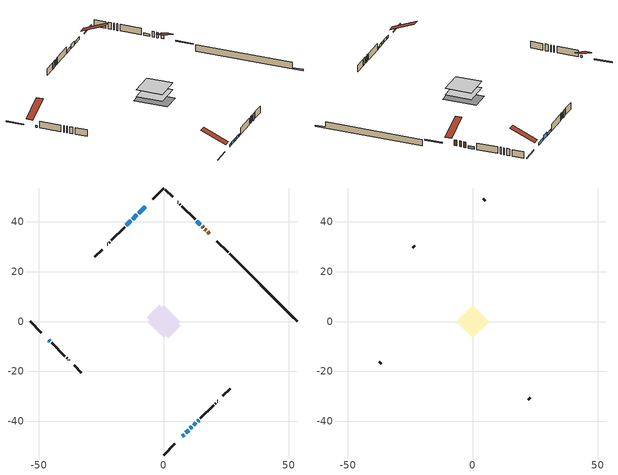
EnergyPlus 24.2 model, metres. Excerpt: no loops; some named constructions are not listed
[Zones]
conditioned space
 floor adiabatic (AdiabaticFloorConstruction): -6.53,0 0,6.53 6.53,0 0,-6.53 z1.25
 floor foundation (Slab1 construction): -6.76,1.77 -1.77,6.76 6.76,-1.77 1.77,-6.76 z-1.11
 wall outside (RimJoist1 construction): 0,-53.43 4.46,-48.97 / -53.43,0 -48.97,-4.46 / 0,53.43 -4.46,48.97 / 25.72,27.71 21.26,32.17 z1.25:1.55
 wall outside (AdiabaticWallConstruction 1): 18.25,35.18 17.59,35.84 / 16.93,36.5 16.46,36.96 / 15.81,37.62 15.34,38.09 z1.25:3.28
 wall outside (AdiabaticWallConstruction): -45.96,-7.47 -45.54,-7.89 / 13.55,-39.88 13.97,-39.46 z1.25:1.84; -7.47,45.95 -10.1,43.33 / 7.47,-45.95 8.19,-45.24 / 14.69,38.74 13.25,40.18 z1.25:2.11; -10.75,42.68 -12.48,40.95 z1.25:2.72; -13.13,40.29 -15,38.43 / 10.62,-42.81 11.3,-42.12 z1.25:2.17; 8.85,-44.58 9.96,-43.46 / 11.96,-41.47 12.89,-40.53 z1.25:2.22
 wall outside (Wall1 construction): 14.62,-38.81 19.94,-33.49 / -44.88,-8.55 -39.56,-13.87 / -15.66,37.77 -20.98,32.45 / 12.59,40.84 7.27,46.16 z1.25:3.69
 wall outside (Wall2 construction): 20.6,-32.83 20.79,-32.64 / -38.91,-14.52 -38.71,-14.72 / -21.63,31.79 -21.83,31.6 / 6.62,46.81 6.42,47.01 z1.25:3.69
 wall outside (Wall3 construction): 21.45,-31.98 21.52,-31.91 / -38.06,-15.37 -37.99,-15.44 / -22.48,30.94 -22.55,30.88 / 5.77,47.66 5.7,47.73 z1.25:3.69
 wall outside (Wall5 construction): 23.61,-29.81 26.56,-26.87 / -35.89,-17.54 -32.95,-20.48 / -24.65,28.78 -27.59,25.84 / 3.6,49.83 0.66,52.77 z1.25:3.69
 wall foundation (FoundationWall1 construction): 26.38,27.05,-1.11 26.38,27.05,1.25 50.72,2.7,1.25 50.72,2.7,-0.62 53.43,0,-0.62 53.43,0,-1.11
 window (WindowConstruction 5): -45.95,-7.47 -45.54,-7.89 z1.25:1.84
 window (WindowConstruction 7): -7.47,45.95 -10.1,43.33 z1.25:2.11
 window (WindowConstruction 8): 7.47,-45.95 8.19,-45.24 z1.25:2.11
 window (WindowConstruction): -10.75,42.68 -12.48,40.95 z1.25:2.72
 window (WindowConstruction 1): -13.13,40.29 -15,38.43 z1.25:2.16
 window (WindowConstruction 2): 8.85,-44.58 9.96,-43.47 z1.25:2.22
 window (WindowConstruction 3): 10.62,-42.81 11.3,-42.12 z1.25:2.16
 window (WindowConstruction 4): 11.96,-41.47 12.89,-40.53 z1.25:2.22
 window (WindowConstruction 9): 13.55,-39.88 13.96,-39.46 z1.25:1.84
 window (WindowConstruction 6): 14.68,38.74 13.25,40.18 z1.25:2.11
 door (Door): 18.25,35.18 17.59,35.84 z1.25:3.28
 door (Door 1): 16.93,36.5 16.47,36.96 z1.25:3.28
 door (Door 2): 15.81,37.62 15.34,38.09 z1.25:3.28
 ceiling adiabatic (AdiabaticFloorConstruction): 0,-6.53 6.53,0 0,6.53 -6.53,0 z1.25
attic - vented
 floor to conditioned space (Floor1 construction Reversed): -6.53,0 0,6.53 6.53,0 0,-6.53 z3.69
 wall outside (Wall4 construction): 22.17,-31.25 22.96,-30.47 / -37.33,-16.1 -36.55,-16.88 / -23.21,30.22 -23.99,29.43 / 5.04,48.39 4.26,49.17 z1.25:3.69
 roof outside (Roof1 construction): 6.82,-46.61,3.69 0.55,-40.34,7.38 -1.15,-42.04,7.38 5.12,-48.31,3.69; -46.61,-6.82,3.69 -40.34,-0.55,7.38 -42.04,1.15,7.38 -48.31,-5.12,3.69; -6.82,46.61,3.69 -0.55,40.34,7.38 1.15,42.04,7.38 -5.12,48.31,3.69; 18.9,34.52,3.69 12.64,28.25,7.38 14.33,26.56,7.38 20.6,32.83,3.69
[Material] Roughness=Rough; Thermal Absorptance=0.9
Name | Thickness {m} | Conductivity {W/m-K} | Density {kg/m3} | Specific Heat {J/kg-K} | Solar Absorptance | Visible Absorptance
ceiling loosefill ins | 0.254 | 0.0480833 | 16.02 | 1046.75 | 0.7 | 0.7
ceiling stud and cavity | 0.1397 | 0.148017 | 65.682 | 1177.47 | 0.7 | 0.7
gypsum board | 0.0127 | 0.160291 | 801 | 837.4 | 0.6 | 0.6
[Construction]
Floor1 construction: ceiling loosefill ins, ceiling stud and cavity, gypsum board
[EnergyManagementSystem:OutputVariable] Type of Data in Variable=Summed; Update Frequency=ZoneTimestep; Units=J
Name | EMS Variable | EMS Program or Subroutine
Energy Management System Output Variable 18 | loads_htg_infil | component_loads_program
Energy Management System Output Variable 19 | loads_htg_natvent | component_loads_program
Energy Management System Output Variable 20 | loads_htg_mechvent | component_loads_program
Energy Management System Output Variable 21 | loads_htg_whf | component_loads_program
Energy Management System Output Variable 22 | loads_htg_ducts | component_loads_program
Energy Management System Output Variable 23 | loads_htg_intgains | component_loads_program
Energy Management System Output Variable 24 | loads_htg_lighting | component_loads_program
Energy Management System Output Variable 25 | loads_clg_roofs | component_loads_program
Energy Management System Output Variable 26 | loads_clg_ceilings | component_loads_program
Energy Management System Output Variable 27 | loads_clg_walls | component_loads_program
Energy Management System Output Variable 28 | loads_clg_rim_joists | component_loads_program
Energy Management System Output Variable 29 | loads_clg_foundation_walls | component_loads_program
Energy Management System Output Variable 30 | loads_clg_doors | component_loads_program
Energy Management System Output Variable 31 | loads_clg_windows_conduction | component_loads_program
Energy Management System Output Variable 32 | loads_clg_windows_solar | component_loads_program
Energy Management System Output Variable 33 | loads_clg_skylights_conduction | component_loads_program
Energy Management System Output Variable 34 | loads_clg_skylights_solar | component_loads_program
Energy Management System Output Variable 35 | loads_clg_floors | component_loads_program
Energy Management System Output Variable 36 | loads_clg_slabs | component_loads_program
Energy Management System Output Variable 37 | loads_clg_internal_mass | component_loads_program
Energy Management System Output Variable 38 | loads_clg_infil | component_loads_program
Energy Management System Output Variable 39 | loads_clg_natvent | component_loads_program
Energy Management System Output Variable 40 | loads_clg_mechvent | component_loads_program
Energy Management System Output Variable 41 | loads_clg_whf | component_loads_program
Energy Management System Output Variable 42 | loads_clg_ducts | component_loads_program
Energy Management System Output Variable 43 | loads_clg_intgains | component_loads_program
Energy Management System Output Variable 44 | loads_clg_lighting | component_loads_program
Energy Management System Output Variable 45 | loads_htg_tot | total_loads_program
Energy Management System Output Variable 46 | loads_clg_tot | total_loads_program
[Schedule:Day:Interval]
interior lighting schedule day: No, 01:00, 0.108182, 04:00, 0.0901515, 05:00, 0.0991667, 06:00, 0.162273, 07:00, 0.270455, 08:00, 0.342576, 10:00, 0.369621, 11:00, 0.351591, 12:00, 0.333561, 13:00, 0.324545, 14:00, 0.31553, 15:00, 0.333561, 16:00, 0.369621, 17:00, 0.450758, 18:00, 0.585985, 19:00, 0.775303, 20:00, 0.955606, 21:00, 0.991667, 22:00, 0.712197, 23:00, 0.360606, 24:00, 0.162273
interior lighting schedule day 1: No, 01:00, 0.100909, 04:00, 0.0840909, 05:00, 0.0925, 06:00, 0.151364, 07:00, 0.252273, 08:00, 0.319545, 10:00, 0.344773, 11:00, 0.327955, 12:00, 0.311136, 13:00, 0.302727, 14:00, 0.294318, 15:00, 0.311136, 16:00, 0.344773, 17:00, 0.420455, 18:00, 0.546591, 19:00, 0.723182, 20:00, 0.891364, 21:00, 0.925, 22:00, 0.664318, 23:00, 0.336364, 24:00, 0.151364
interior lighting schedule day 2: No, 01:00, 0.0927273, 04:00, 0.0772727, 05:00, 0.085, 06:00, 0.139091, 07:00, 0.231818, 08:00, 0.293636, 10:00, 0.316818, 11:00, 0.301364, 12:00, 0.285909, 13:00, 0.278182, 14:00, 0.270455, 15:00, 0.285909, 16:00, 0.316818, 17:00, 0.386364, 18:00, 0.502273, 19:00, 0.664545, 20:00, 0.819091, 21:00, 0.85, 22:00, 0.610455, 23:00, 0.309091, 24:00, 0.139091
interior lighting schedule day 3: No, 01:00, 0.0845455, 04:00, 0.0704545, 05:00, 0.0775, 06:00, 0.126818, 07:00, 0.211364, 08:00, 0.267727, 10:00, 0.288864, 11:00, 0.274773, 12:00, 0.260682, 13:00, 0.253636, 14:00, 0.246591, 15:00, 0.260682, 16:00, 0.288864, 17:00, 0.352273, 18:00, 0.457955, 19:00, 0.605909, 20:00, 0.746818, 21:00, 0.775, 22:00, 0.556591, 23:00, 0.281818, 24:00, 0.126818
interior lighting schedule day 4: No, 01:00, 0.0763636, 04:00, 0.0636364, 05:00, 0.07, 06:00, 0.114545, 07:00, 0.190909, 08:00, 0.241818, 10:00, 0.260909, 11:00, 0.248182, 12:00, 0.235455, 13:00, 0.229091, 14:00, 0.222727, 15:00, 0.235455, 16:00, 0.260909, 17:00, 0.318182, 18:00, 0.413636, 19:00, 0.547273, 20:00, 0.674545, 21:00, 0.7, 22:00, 0.502727, 23:00, 0.254545, 24:00, 0.114545
interior lighting schedule day 5: No, 01:00, 0.0727273, 04:00, 0.0606061, 05:00, 0.0666667, 06:00, 0.109091, 07:00, 0.181818, 08:00, 0.230303, 10:00, 0.248485, 11:00, 0.236364, 12:00, 0.224242, 13:00, 0.218182, 14:00, 0.212121, 15:00, 0.224242, 16:00, 0.248485, 17:00, 0.30303, 18:00, 0.393939, 19:00, 0.521212, 20:00, 0.642424, 21:00, 0.666667, 22:00, 0.478788, 23:00, 0.242424, 24:00, 0.109091
interior lighting schedule day 6: No, 01:00, 0.0745455, 04:00, 0.0621212, 05:00, 0.0683333, 06:00, 0.111818, 07:00, 0.186364, 08:00, 0.236061, 10:00, 0.254697, 11:00, 0.242273, 12:00, 0.229848, 13:00, 0.223636, 14:00, 0.217424, 15:00, 0.229848, 16:00, 0.254697, 17:00, 0.310606, 18:00, 0.403788, 19:00, 0.534242, 20:00, 0.658485, 21:00, 0.683333, 22:00, 0.490758, 23:00, 0.248485, 24:00, 0.111818
interior lighting schedule day 7: No, 01:00, 0.08, 04:00, 0.0666667, 05:00, 0.0733333, 06:00, 0.12, 07:00, 0.2, 08:00, 0.253333, 10:00, 0.273333, 11:00, 0.26, 12:00, 0.246667, 13:00, 0.24, 14:00, 0.233333, 15:00, 0.246667, 16:00, 0.273333, 17:00, 0.333333, 18:00, 0.433333, 19:00, 0.573333, 20:00, 0.706667, 21:00, 0.733333, 22:00, 0.526667, 23:00, 0.266667, 24:00, 0.12
interior lighting schedule day 8: No, 01:00, 0.0890909, 04:00, 0.0742424, 05:00, 0.0816667, 06:00, 0.133636, 07:00, 0.222727, 08:00, 0.282121, 10:00, 0.304394, 11:00, 0.289545, 12:00, 0.274697, 13:00, 0.267273, 14:00, 0.259848, 15:00, 0.274697, 16:00, 0.304394, 17:00, 0.371212, 18:00, 0.482576, 19:00, 0.638485, 20:00, 0.78697, 21:00, 0.816667, 22:00, 0.586515, 23:00, 0.29697, 24:00, 0.133636
interior lighting schedule day 9: No, 01:00, 0.0972727, 04:00, 0.0810606, 05:00, 0.0891667, 06:00, 0.145909, 07:00, 0.243182, 08:00, 0.30803, 10:00, 0.332348, 11:00, 0.316136, 12:00, 0.299924, 13:00, 0.291818, 14:00, 0.283712, 15:00, 0.299924, 16:00, 0.332348, 17:00, 0.405303, 18:00, 0.526894, 19:00, 0.697121, 20:00, 0.859242, 21:00, 0.891667, 22:00, 0.640379, 23:00, 0.324242, 24:00, 0.145909
interior lighting schedule day 10: No, 01:00, 0.105455, 04:00, 0.0878788, 05:00, 0.0966667, 06:00, 0.158182, 07:00, 0.263636, 08:00, 0.333939, 10:00, 0.360303, 11:00, 0.342727, 12:00, 0.325152, 13:00, 0.316364, 14:00, 0.307576, 15:00, 0.325152, 16:00, 0.360303, 17:00, 0.439394, 18:00, 0.571212, 19:00, 0.755758, 20:00, 0.931515, 21:00, 0.966667, 22:00, 0.694242, 23:00, 0.351515, 24:00, 0.158182
interior lighting schedule day 11: No, 01:00, 0.109091, 04:00, 0.0909091, 05:00, 0.1, 06:00, 0.163636, 07:00, 0.272727, 08:00, 0.345455, 10:00, 0.372727, 11:00, 0.354545, 12:00, 0.336364, 13:00, 0.327273, 14:00, 0.318182, 15:00, 0.336364, 16:00, 0.372727, 17:00, 0.454545, 18:00, 0.590909, 19:00, 0.781818, 20:00, 0.963636, 21:00, 1, 22:00, 0.718182, 23:00, 0.363636, 24:00, 0.163636
interior lighting schedule default day; occupants schedule default day; clothes dryer schedule default day; cooking range schedule default day; mech vent bath fan 0 schedule default day; mech vent bath fan 1 schedule default day; misc plug loads schedule default day; general water use schedule default day; heating setpoint default day; cooling setpoint default day; clothes dryer exhaust 0 schedule default day; cooling season schedule day; cooling season schedule day 2; cooling season schedule default day; exterior lighting schedule default day; natural vent schedule default day: No, 24:00, 0
occupants schedule day: No, 05:00, 0.426829, 06:00, 0.719512, 07:00, 1, 08:00, 0.670732, 09:00, 0.329268, 14:00, 0.170732, 15:00, 0.231707, 16:00, 0.329268, 17:00, 0.5, 18:00, 0.670732, 19:00, 0.829268, 21:00, 1, 22:00, 0.853659, 23:00, 0.646341, 24:00, 0.426829
clothes dryer schedule day; clothes dryer exhaust 0 schedule day: No, 01:00, 0.123457, 02:00, 0.0740741, 03:00, 0.0493827, 04:00, 0.0246914, 05:00, 0.0493827, 06:00, 0.0740741, 07:00, 0.197531, 08:00, 0.395062, 09:00, 0.592593, 10:00, 0.839506, 11:00, 0.962963, 12:00, 1, 13:00, 0.91358, 14:00, 0.82716, 15:00, 0.716049, 16:00, 0.753086, 17:00, 0.679012, 18:00, 0.666667, 20:00, 0.62963, 21:00, 0.641975, 22:00, 0.666667, 23:00, 0.54321, 24:00, 0.296296
cooking range schedule day: No, 05:00, 0.0597015, 06:00, 0.11194, 07:00, 0.171642, 08:00, 0.291045, 11:00, 0.343284, 12:00, 0.402985, 13:00, 0.462687, 14:00, 0.343284, 15:00, 0.291045, 16:00, 0.402985, 17:00, 0.567164, 18:00, 1, 19:00, 0.850746, 20:00, 0.432836, 21:00, 0.291045, 22:00, 0.231343, 23:00, 0.171642, 24:00, 0.11194
mech vent bath fan 0 schedule day; mech vent bath fan 1 schedule day: No, 07:00, 0, 08:00, 1, 09:00, 0.2, 24:00, 0
misc plug loads schedule day: No, 06:00, 0.705882, 07:00, 0.745098, 08:00, 0.803922, 15:00, 0.823529, 16:00, 0.862745, 17:00, 0.921569, 18:00, 0.980392, 19:00, 1, 20:00, 0.980392, 21:00, 0.941176, 22:00, 0.862745, 23:00, 0.784314, 24:00, 0.72549
general water use schedule day: No, 01:00, 0.315068, 03:00, 0.287671, 04:00, 0.342466, 05:00, 0.369863, 06:00, 0.520548, 07:00, 0.60274, 08:00, 0.534247, 10:00, 0.506849, 11:00, 0.465753, 14:00, 0.479452, 15:00, 0.534247, 16:00, 0.589041, 17:00, 0.69863, 18:00, 0.876712, 19:00, 0.890411, 20:00, 0.986301, 21:00, 1, 22:00, 0.863014, 23:00, 0.616438, 24:00, 0.465753
heating setpoint day: No, 07:00, 18, 23:00, 21, 24:00, 18
cooling setpoint day: No, 24:00, 25
cooling season schedule day 1: No, 24:00, 1
exterior lighting schedule day: No, 01:00, 0.566667, 03:00, 0.524167, 05:00, 0.495833, 06:00, 0.5525, 07:00, 0.623333, 08:00, 0.580833, 09:00, 0.439167, 10:00, 0.354167, 12:00, 0.34, 13:00, 0.354167, 14:00, 0.396667, 15:00, 0.425, 16:00, 0.495833, 17:00, 0.623333, 18:00, 0.793333, 19:00, 0.906667, 20:00, 0.963333, 21:00, 0.991667, 22:00, 0.920833, 23:00, 0.793333, 24:00, 0.665833
exterior lighting schedule day 1: No, 01:00, 0.528571, 03:00, 0.488929, 05:00, 0.4625, 06:00, 0.515357, 07:00, 0.581429, 08:00, 0.541786, 09:00, 0.409643, 10:00, 0.330357, 12:00, 0.317143, 13:00, 0.330357, 14:00, 0.37, 15:00, 0.396429, 16:00, 0.4625, 17:00, 0.581429, 18:00, 0.74, 19:00, 0.845714, 20:00, 0.898571, 21:00, 0.925, 22:00, 0.858929, 23:00, 0.74, 24:00, 0.621071
exterior lighting schedule day 10: No, 01:00, 0.552381, 03:00, 0.510952, 05:00, 0.483333, 06:00, 0.538571, 07:00, 0.607619, 08:00, 0.56619, 09:00, 0.428095, 10:00, 0.345238, 12:00, 0.331429, 13:00, 0.345238, 14:00, 0.386667, 15:00, 0.414286, 16:00, 0.483333, 17:00, 0.607619, 18:00, 0.773333, 19:00, 0.88381, 20:00, 0.939048, 21:00, 0.966667, 22:00, 0.897619, 23:00, 0.773333, 24:00, 0.649048
exterior lighting schedule day 11: No, 01:00, 0.571429, 03:00, 0.528571, 05:00, 0.5, 06:00, 0.557143, 07:00, 0.628571, 08:00, 0.585714, 09:00, 0.442857, 10:00, 0.357143, 12:00, 0.342857, 13:00, 0.357143, 14:00, 0.4, 15:00, 0.428571, 16:00, 0.5, 17:00, 0.628571, 18:00, 0.8, 19:00, 0.914286, 20:00, 0.971429, 21:00, 1, 22:00, 0.928571, 23:00, 0.8, 24:00, 0.671429
exterior lighting schedule day 2: No, 01:00, 0.485714, 03:00, 0.449286, 05:00, 0.425, 06:00, 0.473571, 07:00, 0.534286, 08:00, 0.497857, 09:00, 0.376429, 10:00, 0.303571, 12:00, 0.291429, 13:00, 0.303571, 14:00, 0.34, 15:00, 0.364286, 16:00, 0.425, 17:00, 0.534286, 18:00, 0.68, 19:00, 0.777143, 20:00, 0.825714, 21:00, 0.85, 22:00, 0.789286, 23:00, 0.68, 24:00, 0.570714
exterior lighting schedule day 3: No, 01:00, 0.442857, 03:00, 0.409643, 05:00, 0.3875, 06:00, 0.431786, 07:00, 0.487143, 08:00, 0.453929, 09:00, 0.343214, 10:00, 0.276786, 12:00, 0.265714, 13:00, 0.276786, 14:00, 0.31, 15:00, 0.332143, 16:00, 0.3875, 17:00, 0.487143, 18:00, 0.62, 19:00, 0.708571, 20:00, 0.752857, 21:00, 0.775, 22:00, 0.719643, 23:00, 0.62, 24:00, 0.520357
exterior lighting schedule day 4: No, 01:00, 0.4, 03:00, 0.37, 05:00, 0.35, 06:00, 0.39, 07:00, 0.44, 08:00, 0.41, 09:00, 0.31, 10:00, 0.25, 12:00, 0.24, 13:00, 0.25, 14:00, 0.28, 15:00, 0.3, 16:00, 0.35, 17:00, 0.44, 18:00, 0.56, 19:00, 0.64, 20:00, 0.68, 21:00, 0.7, 22:00, 0.65, 23:00, 0.56, 24:00, 0.47
exterior lighting schedule day 5: No, 01:00, 0.380952, 03:00, 0.352381, 05:00, 0.333333, 06:00, 0.371429, 07:00, 0.419048, 08:00, 0.390476, 09:00, 0.295238, 10:00, 0.238095, 12:00, 0.228571, 13:00, 0.238095, 14:00, 0.266667, 15:00, 0.285714, 16:00, 0.333333, 17:00, 0.419048, 18:00, 0.533333, 19:00, 0.609524, 20:00, 0.647619, 21:00, 0.666667, 22:00, 0.619048, 23:00, 0.533333, 24:00, 0.447619
exterior lighting schedule day 6: No, 01:00, 0.390476, 03:00, 0.36119, 05:00, 0.341667, 06:00, 0.380714, 07:00, 0.429524, 08:00, 0.400238, 09:00, 0.302619, 10:00, 0.244048, 12:00, 0.234286, 13:00, 0.244048, 14:00, 0.273333, 15:00, 0.292857, 16:00, 0.341667, 17:00, 0.429524, 18:00, 0.546667, 19:00, 0.624762, 20:00, 0.66381, 21:00, 0.683333, 22:00, 0.634524, 23:00, 0.546667, 24:00, 0.45881
exterior lighting schedule day 7: No, 01:00, 0.419048, 03:00, 0.387619, 05:00, 0.366667, 06:00, 0.408571, 07:00, 0.460952, 08:00, 0.429524, 09:00, 0.324762, 10:00, 0.261905, 12:00, 0.251429, 13:00, 0.261905, 14:00, 0.293333, 15:00, 0.314286, 16:00, 0.366667, 17:00, 0.460952, 18:00, 0.586667, 19:00, 0.670476, 20:00, 0.712381, 21:00, 0.733333, 22:00, 0.680952, 23:00, 0.586667, 24:00, 0.492381
exterior lighting schedule day 8: No, 01:00, 0.466667, 03:00, 0.431667, 05:00, 0.408333, 06:00, 0.455, 07:00, 0.513333, 08:00, 0.478333, 09:00, 0.361667, 10:00, 0.291667, 12:00, 0.28, 13:00, 0.291667, 14:00, 0.326667, 15:00, 0.35, 16:00, 0.408333, 17:00, 0.513333, 18:00, 0.653333, 19:00, 0.746667, 20:00, 0.793333, 21:00, 0.816667, 22:00, 0.758333, 23:00, 0.653333, 24:00, 0.548333
exterior lighting schedule day 9: No, 01:00, 0.509524, 03:00, 0.47131, 05:00, 0.445833, 06:00, 0.496786, 07:00, 0.560476, 08:00, 0.522262, 09:00, 0.394881, 10:00, 0.318452, 12:00, 0.305714, 13:00, 0.318452, 14:00, 0.356667, 15:00, 0.382143, 16:00, 0.445833, 17:00, 0.560476, 18:00, 0.713333, 19:00, 0.815238, 20:00, 0.86619, 21:00, 0.891667, 22:00, 0.827976, 23:00, 0.713333, 24:00, 0.59869
[Schedule:Week:Daily]
heating setpoint Week Rule - Jan1-Dec31: heating setpoint day, heating setpoint day, heating setpoint day, heating setpoint day, heating setpoint day, heating setpoint day, heating setpoint day, heating setpoint default day, heating setpoint default day, heating setpoint default day, heating setpoint default day, heating setpoint default day
cooling setpoint Week Rule - Jan1-Dec31: cooling setpoint day, cooling setpoint day, cooling setpoint day, cooling setpoint day, cooling setpoint day, cooling setpoint day, cooling setpoint day, cooling setpoint default day, cooling setpoint default day, cooling setpoint default day, cooling setpoint default day, cooling setpoint default day
clothes dryer exhaust 0 schedule Week Rule - Jan1-Dec31: clothes dryer exhaust 0 schedule day, clothes dryer exhaust 0 schedule day, clothes dryer exhaust 0 schedule day, clothes dryer exhaust 0 schedule day, clothes dryer exhaust 0 schedule day, clothes dryer exhaust 0 schedule day, clothes dryer exhaust 0 schedule day, clothes dryer exhaust 0 schedule default day, clothes dryer exhaust 0 schedule default day, clothes dryer exhaust 0 schedule default day, clothes dryer exhaust 0 schedule default day, clothes dryer exhaust 0 schedule default day
cooling season schedule Week Rule - Jan1-May26: cooling season schedule day, cooling season schedule day, cooling season schedule day, cooling season schedule day, cooling season schedule day, cooling season schedule day, cooling season schedule day, cooling season schedule default day, cooling season schedule default day, cooling season schedule default day, cooling season schedule default day, cooling season schedule default day
cooling season schedule Week Rule - May27-Jun2: cooling season schedule day, cooling season schedule day, cooling season schedule day, cooling season schedule day, cooling season schedule day, cooling season schedule day 1, cooling season schedule day 1, cooling season schedule default day, cooling season schedule default day, cooling season schedule default day, cooling season schedule default day, cooling season schedule default day
cooling season schedule Week Rule - Jun3-Sep29: cooling season schedule day 1, cooling season schedule day 1, cooling season schedule day 1, cooling season schedule day 1, cooling season schedule day 1, cooling season schedule day 1, cooling season schedule day 1, cooling season schedule default day, cooling season schedule default day, cooling season schedule default day, cooling season schedule default day, cooling season schedule default day
cooling season schedule Week Rule - Sep30-Oct6: cooling season schedule day 1, cooling season schedule day 2, cooling season schedule day 2, cooling season schedule day 2, cooling season schedule day 2, cooling season schedule day 2, cooling season schedule day 2, cooling season schedule default day, cooling season schedule default day, cooling season schedule default day, cooling season schedule default day, cooling season schedule default day
cooling season schedule Week Rule - Oct7-Dec31: cooling season schedule day 2, cooling season schedule day 2, cooling season schedule day 2, cooling season schedule day 2, cooling season schedule day 2, cooling season schedule day 2, cooling season schedule day 2, cooling season schedule default day, cooling season schedule default day, cooling season schedule default day, cooling season schedule default day, cooling season schedule default day
exterior lighting schedule Week Rule - Sep30-Oct6: exterior lighting schedule day 8, exterior lighting schedule day 9, exterior lighting schedule day 9, exterior lighting schedule day 9, exterior lighting schedule day 9, exterior lighting schedule day 9, exterior lighting schedule day 9, exterior lighting schedule default day, exterior lighting schedule default day, exterior lighting schedule default day, exterior lighting schedule default day, exterior lighting schedule default day
exterior lighting schedule Week Rule - Oct7-Oct27: exterior lighting schedule day 9, exterior lighting schedule day 9, exterior lighting schedule day 9, exterior lighting schedule day 9, exterior lighting schedule day 9, exterior lighting schedule day 9, exterior lighting schedule day 9, exterior lighting schedule default day, exterior lighting schedule default day, exterior lighting schedule default day, exterior lighting schedule default day, exterior lighting schedule default day
exterior lighting schedule Week Rule - Oct28-Nov3: exterior lighting schedule day 9, exterior lighting schedule day 9, exterior lighting schedule day 9, exterior lighting schedule day 9, exterior lighting schedule day 10, exterior lighting schedule day 10, exterior lighting schedule day 10, exterior lighting schedule default day, exterior lighting schedule default day, exterior lighting schedule default day, exterior lighting schedule default day, exterior lighting schedule default day
exterior lighting schedule Week Rule - Nov4-Nov24: exterior lighting schedule day 10, exterior lighting schedule day 10, exterior lighting schedule day 10, exterior lighting schedule day 10, exterior lighting schedule day 10, exterior lighting schedule day 10, exterior lighting schedule day 10, exterior lighting schedule default day, exterior lighting schedule default day, exterior lighting schedule default day, exterior lighting schedule default day, exterior lighting schedule default day
exterior lighting schedule Week Rule - Nov25-Dec1: exterior lighting schedule day 10, exterior lighting schedule day 10, exterior lighting schedule day 10, exterior lighting schedule day 10, exterior lighting schedule day 10, exterior lighting schedule day 10, exterior lighting schedule day 11, exterior lighting schedule default day, exterior lighting schedule default day, exterior lighting schedule default day, exterior lighting schedule default day, exterior lighting schedule default day
exterior lighting schedule Week Rule - Dec2-Dec31: exterior lighting schedule day 11, exterior lighting schedule day 11, exterior lighting schedule day 11, exterior lighting schedule day 11, exterior lighting schedule day 11, exterior lighting schedule day 11, exterior lighting schedule day 11, exterior lighting schedule default day, exterior lighting schedule default day, exterior lighting schedule default day, exterior lighting schedule default day, exterior lighting schedule default day
natural vent schedule Week Rule - Jan1-Dec31: natural vent schedule default day, natural vent schedule default day, natural vent schedule default day, natural vent schedule default day, natural vent schedule default day, natural vent schedule default day, natural vent schedule default day, natural vent schedule default day, natural vent schedule default day, natural vent schedule default day, natural vent schedule default day, natural vent schedule default day
[Schedule:Year]
heating setpoint: heating setpoint Week Rule - Jan1-Dec31, 1, 1, 12, 31
cooling setpoint: cooling setpoint Week Rule - Jan1-Dec31, 1, 1, 12, 31
clothes dryer exhaust 0 schedule: clothes dryer exhaust 0 schedule Week Rule - Jan1-Dec31, 1, 1, 12, 31
cooling season schedule: cooling season schedule Week Rule - Jan1-May26, 1, 1, 5, 26, cooling season schedule Week Rule - May27-Jun2, 5, 27, 6, 2, cooling season schedule Week Rule - Jun3-Sep29, 6, 3, 9, 29, cooling season schedule Week Rule - Sep30-Oct6, 9, 30, 10, 6, cooling season schedule Week Rule - Oct7-Dec31, 10, 7, 12, 31
natural vent schedule: natural vent schedule Week Rule - Jan1-Dec31, 1, 1, 12, 31
